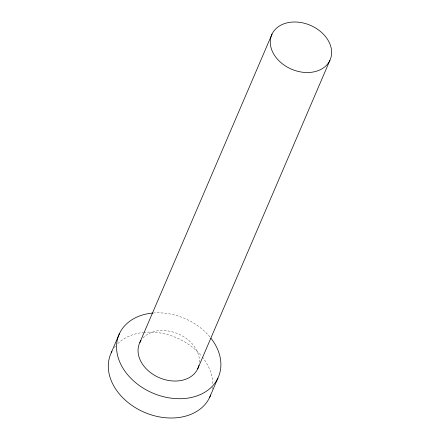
<?xml version="1.0" encoding="UTF-8"?>
<svg xmlns="http://www.w3.org/2000/svg" width="440" height="440" viewBox="0 0 440 440"><rect width="100%" height="100%" fill="white"/><g stroke="black" fill="none" stroke-linecap="round" stroke-linejoin="round"><path stroke-width="0.33" stroke-dasharray="2.2 1.65" d="M114.29 347.661A54.038 40.596 23.2 0 1 115.522 346.093M117.794 343.64A54.038 40.596 23.2 0 1 142.995 332.486M143.638 332.415A54.038 40.596 23.2 0 1 201.823 356.422M202.235 356.934A54.038 40.596 23.2 0 1 212.63 384.604M212.465 387.288A54.038 40.596 23.2 0 1 212.201 389.257M153.208 313.011A54.038 40.596 23.2 0 1 210.089 337.139M142.967 337.97A31.785 23.881 23.2 0 1 178.184 333.845A31.785 23.881 23.2 0 1 199.381 362.23"/><path stroke-width="0.66" d="M111.265 352.732L119.526 333.454M139.788 342.645L272.014 34.133M197.67 368.902L329.895 60.39A31.785 23.881 23.2 0 0 295.334 22A31.785 23.881 23.2 0 0 277.635 59.395A31.785 23.881 23.2 0 0 329.895 60.39M209.66 397.375L217.927 378.092M210.678 394.972A54.038 40.596 23.2 0 1 143.886 412.11A54.038 40.596 23.2 0 1 111.848 351.571M210.909 338.162A54.038 40.596 23.2 0 1 194.86 396.577A54.038 40.596 23.2 0 1 121.083 364.848A54.038 40.596 23.2 0 1 152.554 313.066M198.913 365.36A31.785 23.881 23.2 0 1 159.269 377.702A31.785 23.881 23.2 0 1 141.014 340.456"/></g></svg>
